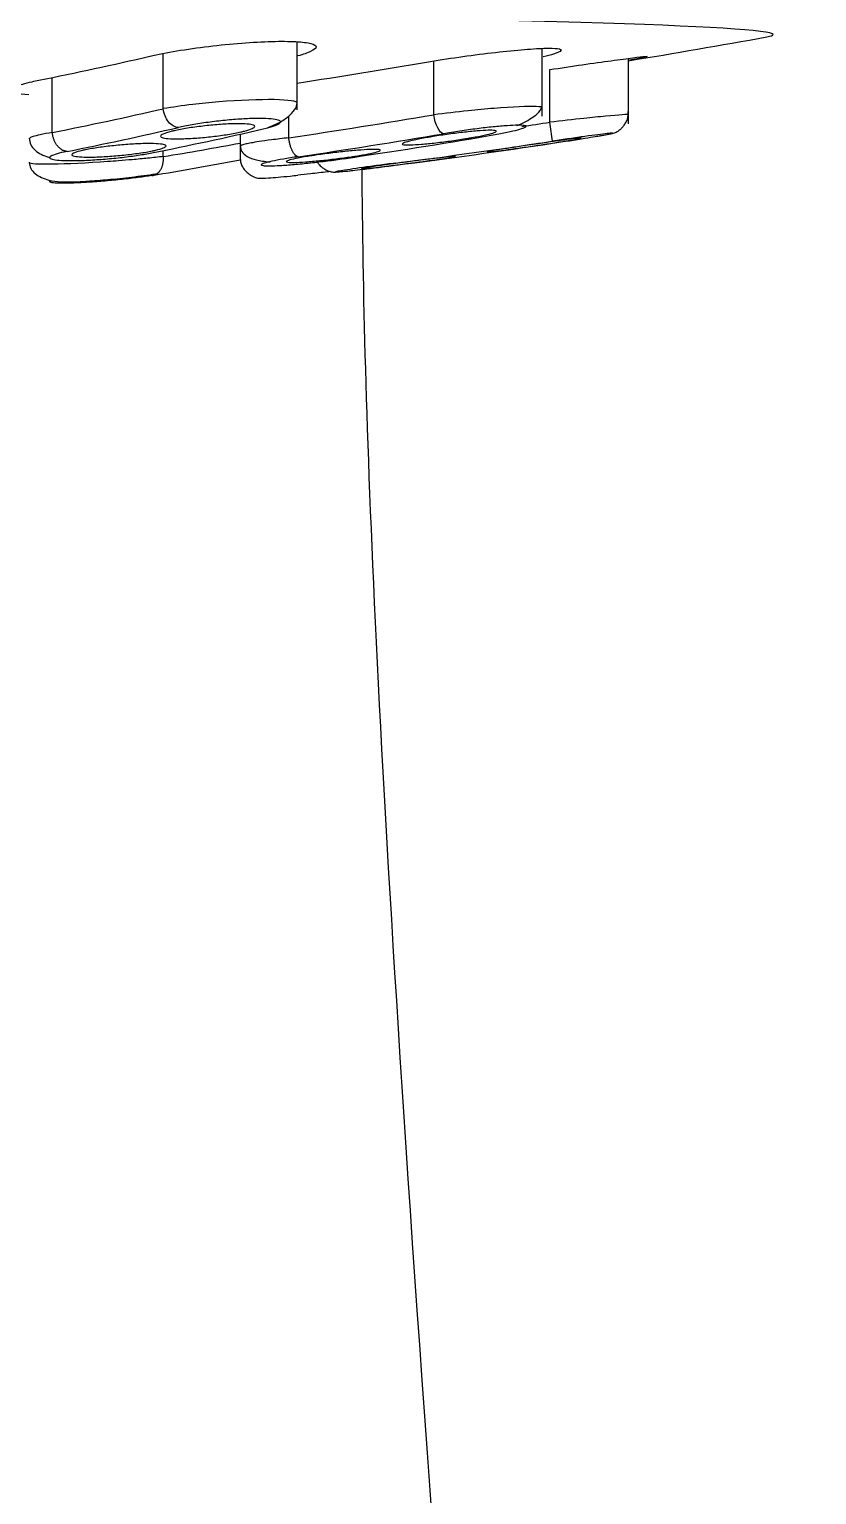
# Model space of a CAD drawing. Header units: millimetres. Extents: x 1617 to 5774, y 11446 to 13973.
# Drawn here: x 3373.96 to 3386.5, y 11979.77 to 12003.11 of the extents above; entities that cross this region are included whole.
import ezdxf

# ---------------------------------------------------------------- set-up
doc = ezdxf.new("R2010")
doc.units = ezdxf.units.MM
doc.layers.get('0').update_dxf_attribs({"color": 250})

# ---------------------------------------------------------------- blocks, each defined once
blk = doc.blocks.new('22')
at = {"linetype": 'Continuous'}
for p, q in [((3378.224, 12001.827), (3378.224, 12002.909)), ((3376.09, 12001.845), (3376.09, 12002.723)), ((3382.125, 12001.725), (3382.125, 12002.804)), ((3383.496, 12001.605), (3383.496, 12002.645)), ((3380.397, 12001.748), (3380.397, 12002.603)), ((3382.246, 12001.629), (3382.246, 12002.467)), ((3374.322, 12001.464), (3374.322, 12002.341)), ((3378.087, 12001.381), (3378.087, 12001.728)), ((3377.316, 12001.439), (3377.316, 12001.236)), ((3376.09, 12001.082), (3376.09, 12001.177)), ((3377.316, 12001.236), (3377.316, 12001.029))]:
    blk.add_line(p, q, dxfattribs=at)
for centre, radius, start, end in [((3364.246, 12121.054), 120, 279.23108, 280.29947), ((3364.246, 12121.296), 121.014, 278.33944, 278.55407), ((3351.231, 11996.889), 31.375, 8.1329, 8.6901), ((3364.246, 12121.291), 121.314, 277.35888, 278.55407), ((3364.246, 12121.258), 121.314, 277.35888, 278.55407)]:
    blk.add_arc(centre, radius, start, end, dxfattribs=at)
for centre, major_axis, ratio, start_param, end_param in [((3364.246, 12003.024), (21.554, 0), 0.017452, 0, 3.237336), ((3364.246, 12003.024), (21.554, 0), 0.017452, 6.187442, 6.283185), ((3363.15, 12121.073), (-2.094, -119.972), 0.706999, 0.154219, 0.175261), ((3363.652, 12121.079), (-5.051, -119.884), 0.923739, 0.177402, 0.196161), ((3363.362, 12121.254), (-2.111, -120.978), 0.706999, 0.153136, 0.173999), ((3363.767, 12121.259), (-5.093, -120.889), 0.923739, 0.174036, 0.194899), ((3363.572, 12121.251), (-2.117, -121.278), 0.706999, 0.153136, 0.173999), ((3364.919, 12121.227), (-2.117, -121.278), 0.706999, 0.153136, 0.173999), ((3365.13, 12121.254), (2.111, -120.978), 0.706999, 0.103776, 0.11824), ((3363.881, 12121.254), (-5.106, -121.189), 0.923739, 0.174036, 0.194899), ((3364.61, 12121.223), (-5.106, -121.189), 0.923739, 0.174036, 0.194899), ((3364.919, 12121.251), (2.117, -121.278), 0.706999, 0.103776, 0.120364)]:
    blk.add_ellipse(centre, major_axis=major_axis, ratio=ratio, start_param=start_param, end_param=end_param, dxfattribs=at)
for points, knots in [([(3375.878, 12002.681), (3376.001, 12002.71), (3376.148, 12002.739), (3376.306, 12002.765), (3376.465, 12002.791), (3376.638, 12002.816), (3376.813, 12002.837), (3376.987, 12002.858), (3377.167, 12002.876), (3377.338, 12002.889), (3377.506, 12002.902), (3377.671, 12002.911), (3377.817, 12002.915), (3377.961, 12002.919), (3378.092, 12002.918), (3378.198, 12002.912), (3378.303, 12002.907), (3378.386, 12002.896), (3378.441, 12002.882), (3378.497, 12002.867), (3378.525, 12002.849), (3378.524, 12002.827), (3378.522, 12002.806), (3378.492, 12002.781), (3378.434, 12002.754), (3378.386, 12002.732), (3378.318, 12002.708), (3378.234, 12002.685)], [0, 0, 0, 0, 0.1089723, 0.1089723, 0.1089723, 0.2179797, 0.2179797, 0.2179797, 0.3264185, 0.3264185, 0.3264185, 0.4336625, 0.4336625, 0.4336625, 0.5398, 0.5398, 0.5398, 0.6454063, 0.6454063, 0.6454063, 0.7512726, 0.7512726, 0.7512726, 0.8580682, 0.8580682, 0.8580682, 0.9477932, 0.9477932, 0.9477932, 0.9477932]), ([(3380.282, 12002.585), (3380.444, 12002.613), (3380.62, 12002.64), (3380.794, 12002.666), (3380.969, 12002.691), (3381.149, 12002.714), (3381.317, 12002.734), (3381.485, 12002.754), (3381.646, 12002.771), (3381.788, 12002.783), (3381.929, 12002.795), (3382.054, 12002.803), (3382.152, 12002.806), (3382.25, 12002.809), (3382.325, 12002.807), (3382.37, 12002.801), (3382.416, 12002.795), (3382.433, 12002.784), (3382.422, 12002.769), (3382.411, 12002.755), (3382.37, 12002.736), (3382.304, 12002.715), (3382.261, 12002.701), (3382.206, 12002.686), (3382.141, 12002.67)], [0, 0, 0, 0, 0.1089723, 0.1089723, 0.1089723, 0.2179797, 0.2179797, 0.2179797, 0.3264185, 0.3264185, 0.3264185, 0.4336625, 0.4336625, 0.4336625, 0.5398, 0.5398, 0.5398, 0.6454063, 0.6454063, 0.6454063, 0.7512726, 0.7512726, 0.7512726, 0.8201136, 0.8201136, 0.8201136, 0.8201136]), ([(3382.246, 12002.467), (3382.421, 12002.493), (3382.598, 12002.52), (3382.763, 12002.544), (3382.928, 12002.568), (3383.086, 12002.59), (3383.222, 12002.609), (3383.358, 12002.628), (3383.477, 12002.644), (3383.568, 12002.655), (3383.659, 12002.666), (3383.725, 12002.673), (3383.762, 12002.676), (3383.797, 12002.678), (3383.805, 12002.676), (3383.784, 12002.67), (3383.762, 12002.664), (3383.711, 12002.653), (3383.636, 12002.639), (3383.6, 12002.632), (3383.559, 12002.625), (3383.513, 12002.617)], [0, 0, 0, 0, 0.1089723, 0.1089723, 0.1089723, 0.2179797, 0.2179797, 0.2179797, 0.3264185, 0.3264185, 0.3264185, 0.4336625, 0.4336625, 0.4336625, 0.5398, 0.5398, 0.5398, 0.6454063, 0.6454063, 0.6454063, 0.6946775, 0.6946775, 0.6946775, 0.6946775]), ([(3373.949, 12002.064), (3373.859, 12002.069), (3373.788, 12002.078), (3373.739, 12002.089), (3373.683, 12002.102), (3373.655, 12002.118), (3373.656, 12002.137), (3373.657, 12002.156), (3373.688, 12002.178), (3373.745, 12002.201), (3373.803, 12002.224), (3373.891, 12002.249), (3373.999, 12002.274), (3374.034, 12002.282), (3374.071, 12002.29), (3374.11, 12002.298)], [0.5511258, 0.5511258, 0.5511258, 0.5511258, 0.645172, 0.645172, 0.645172, 0.7514439, 0.7514439, 0.7514439, 0.8583981, 0.8583981, 0.8583981, 0.9662405, 0.9662405, 0.9662405, 1, 1, 1, 1]), ([(3378.224, 12001.93), (3378.224, 12001.93), (3378.222, 12001.962), (3377.954, 12002.006), (3377.154, 12001.972), (3376.502, 12001.909), (3376.239, 12001.868), (3376.09, 12001.845)], [0.253889, 0.253889, 0.253889, 0.253889, 0.254524, 0.5006613, 0.7467975, 0.8561245, 1, 1, 1, 1]), ([(3377.752, 12001.547), (3377.828, 12001.576), (3377.958, 12001.628), (3378.115, 12001.739), (3378.213, 12001.858), (3378.22, 12001.927), (3378.221, 12001.966)], [0, 0, 0, 0, 0.237002, 0.485661, 0.741593, 1, 1, 1, 1]), ([(3376.332, 12001.545), (3376.276, 12001.547), (3376.218, 12001.58), (3376.129, 12001.691), (3376.098, 12001.768), (3376.09, 12001.845)], [0, 0, 0, 0, 0.5, 0.5, 1, 1, 1, 1]), ([(3382.123, 12001.859), (3382.123, 12001.869), (3382.032, 12001.89), (3381.541, 12001.867), (3380.899, 12001.809), (3380.579, 12001.77), (3380.397, 12001.748)], [0.3778634, 0.3778634, 0.3778634, 0.3778634, 0.5006613, 0.7467975, 0.8561245, 1, 1, 1, 1]), ([(3380.552, 12001.446), (3380.522, 12001.448), (3380.488, 12001.482), (3380.431, 12001.593), (3380.408, 12001.67), (3380.397, 12001.748)], [0, 0, 0, 0, 0.5, 0.5, 1, 1, 1, 1]), ([(3381.718, 12001.574), (3381.782, 12001.601), (3381.933, 12001.674), (3382.098, 12001.794), (3382.116, 12001.864), (3382.122, 12001.904)], [0.3157245, 0.3157245, 0.3157245, 0.3157245, 0.4823003, 0.7391707, 1, 1, 1, 1]), ([(3383.496, 12001.75), (3383.496, 12001.756), (3383.294, 12001.741), (3382.761, 12001.687), (3382.432, 12001.65), (3382.246, 12001.629)], [0.5006614, 0.5006614, 0.5006614, 0.5006614, 0.7467976, 0.8561246, 1, 1, 1, 1]), ([(3382.967, 12001.401), (3382.984, 12001.404), (3383.094, 12001.422), (3383.216, 12001.445), (3383.275, 12001.458), (3383.314, 12001.476), (3383.341, 12001.493), (3383.365, 12001.512), (3383.384, 12001.529), (3383.403, 12001.549), (3383.429, 12001.58), (3383.459, 12001.625), (3383.494, 12001.705), (3383.494, 12001.757), (3383.492, 12001.797)], [0, 0, 0, 0, 0.046186, 0.352228, 0.565876, 0.63478, 0.685357, 0.706463, 0.726476, 0.746716, 0.768203, 0.816808, 0.873515, 1, 1, 1, 1]), ([(3377.327, 12001.475), (3377.267, 12001.461), (3377.196, 12001.448), (3377.12, 12001.435), (3377.043, 12001.423), (3376.959, 12001.411), (3376.875, 12001.401), (3376.791, 12001.391), (3376.704, 12001.383), (3376.621, 12001.377), (3376.539, 12001.371), (3376.46, 12001.367), (3376.389, 12001.365), (3376.319, 12001.363), (3376.256, 12001.363), (3376.205, 12001.366), (3376.154, 12001.369), (3376.113, 12001.374), (3376.087, 12001.381), (3376.06, 12001.387), (3376.046, 12001.396), (3376.047, 12001.406), (3376.047, 12001.417), (3376.062, 12001.428), (3376.09, 12001.441), (3376.118, 12001.454), (3376.16, 12001.467), (3376.213, 12001.481), (3376.23, 12001.485), (3376.248, 12001.489), (3376.266, 12001.493), (3376.326, 12001.507), (3376.397, 12001.521), (3376.474, 12001.533), (3376.55, 12001.546), (3376.634, 12001.557), (3376.719, 12001.567), (3376.803, 12001.577), (3376.89, 12001.585), (3376.973, 12001.592), (3377.054, 12001.598), (3377.134, 12001.602), (3377.204, 12001.604), (3377.274, 12001.606), (3377.338, 12001.605), (3377.389, 12001.602), (3377.44, 12001.6), (3377.48, 12001.595), (3377.507, 12001.588), (3377.534, 12001.581), (3377.547, 12001.572), (3377.547, 12001.562), (3377.546, 12001.552), (3377.531, 12001.54), (3377.504, 12001.528), (3377.475, 12001.515), (3377.433, 12001.501), (3377.381, 12001.488), (3377.364, 12001.484), (3377.346, 12001.479), (3377.327, 12001.475)], [0, 0, 0, 0, 0.054446, 0.054446, 0.054446, 0.108909, 0.108909, 0.108909, 0.163102, 0.163102, 0.163102, 0.216727, 0.216727, 0.216727, 0.26983, 0.26983, 0.26983, 0.322681, 0.322681, 0.322681, 0.375655, 0.375655, 0.375655, 0.429067, 0.429067, 0.429067, 0.483051, 0.483051, 0.483051, 0.500001, 0.500001, 0.500001, 0.554448, 0.554448, 0.554448, 0.608912, 0.608912, 0.608912, 0.663105, 0.663105, 0.663105, 0.716732, 0.716732, 0.716732, 0.769833, 0.769833, 0.769833, 0.822681, 0.822681, 0.822681, 0.875653, 0.875653, 0.875653, 0.929065, 0.929065, 0.929065, 0.98305, 0.98305, 0.98305, 1, 1, 1, 1]), ([(3380.932, 12001.372), (3380.853, 12001.359), (3380.768, 12001.346), (3380.684, 12001.334), (3380.599, 12001.322), (3380.513, 12001.311), (3380.431, 12001.301), (3380.35, 12001.292), (3380.272, 12001.284), (3380.203, 12001.279), (3380.135, 12001.273), (3380.075, 12001.269), (3380.027, 12001.268), (3379.98, 12001.266), (3379.943, 12001.267), (3379.921, 12001.27), (3379.899, 12001.273), (3379.891, 12001.278), (3379.896, 12001.285), (3379.902, 12001.292), (3379.921, 12001.301), (3379.953, 12001.311), (3379.986, 12001.321), (3380.032, 12001.333), (3380.087, 12001.345), (3380.144, 12001.357), (3380.212, 12001.37), (3380.285, 12001.383), (3380.309, 12001.388), (3380.333, 12001.392), (3380.357, 12001.396), (3380.436, 12001.409), (3380.521, 12001.422), (3380.605, 12001.434), (3380.69, 12001.446), (3380.777, 12001.457), (3380.858, 12001.466), (3380.939, 12001.475), (3381.017, 12001.483), (3381.086, 12001.489), (3381.154, 12001.495), (3381.214, 12001.498), (3381.262, 12001.5), (3381.309, 12001.501), (3381.346, 12001.5), (3381.368, 12001.497), (3381.39, 12001.494), (3381.398, 12001.489), (3381.393, 12001.482), (3381.387, 12001.476), (3381.368, 12001.467), (3381.336, 12001.457), (3381.303, 12001.446), (3381.257, 12001.435), (3381.202, 12001.423), (3381.145, 12001.41), (3381.077, 12001.397), (3381.004, 12001.384), (3380.98, 12001.38), (3380.956, 12001.376), (3380.932, 12001.372)], [0, 0, 0, 0, 0.054446, 0.054446, 0.054446, 0.108909, 0.108909, 0.108909, 0.163102, 0.163102, 0.163102, 0.216727, 0.216727, 0.216727, 0.26983, 0.26983, 0.26983, 0.322681, 0.322681, 0.322681, 0.375655, 0.375655, 0.375655, 0.429067, 0.429067, 0.429067, 0.483051, 0.483051, 0.483051, 0.500001, 0.500001, 0.500001, 0.554448, 0.554448, 0.554448, 0.608912, 0.608912, 0.608912, 0.663105, 0.663105, 0.663105, 0.716732, 0.716732, 0.716732, 0.769833, 0.769833, 0.769833, 0.822681, 0.822681, 0.822681, 0.875653, 0.875653, 0.875653, 0.929065, 0.929065, 0.929065, 0.98305, 0.98305, 0.98305, 1, 1, 1, 1]), ([(3374.322, 12001.464), (3374.253, 12001.453), (3374.124, 12001.431), (3374.015, 12001.401), (3373.965, 12001.379), (3373.955, 12001.367), (3373.956, 12001.362), (3373.956, 12001.362)], [0, 0, 0, 0, 0.0819943, 0.1516797, 0.2091107, 0.2542445, 0.2542897, 0.2542897, 0.2542897, 0.2542897]), ([(3373.956, 12001.377), (3373.96, 12001.338), (3373.968, 12001.273), (3374.061, 12001.157), (3374.188, 12001.093), (3374.281, 12001.068), (3374.29, 12001.065)], [0, 0, 0, 0, 0.0793252, 0.153445, 0.280764, 0.2945443, 0.2945443, 0.2945443, 0.2945443]), ([(3374.852, 12001.19), (3374.912, 12001.202), (3374.983, 12001.214), (3375.059, 12001.225), (3375.136, 12001.236), (3375.219, 12001.247), (3375.304, 12001.255), (3375.388, 12001.264), (3375.474, 12001.272), (3375.557, 12001.277), (3375.638, 12001.283), (3375.718, 12001.286), (3375.789, 12001.288), (3375.859, 12001.289), (3375.922, 12001.289), (3375.974, 12001.286), (3376.025, 12001.284), (3376.066, 12001.279), (3376.093, 12001.273), (3376.119, 12001.267), (3376.133, 12001.259), (3376.133, 12001.25), (3376.132, 12001.24), (3376.117, 12001.23), (3376.089, 12001.219), (3376.061, 12001.207), (3376.019, 12001.195), (3375.966, 12001.183), (3375.95, 12001.179), (3375.932, 12001.175), (3375.913, 12001.171), (3375.853, 12001.159), (3375.782, 12001.147), (3375.706, 12001.136), (3375.63, 12001.125), (3375.546, 12001.115), (3375.462, 12001.106), (3375.378, 12001.097), (3375.291, 12001.09), (3375.208, 12001.084), (3375.127, 12001.079), (3375.047, 12001.075), (3374.976, 12001.074), (3374.906, 12001.072), (3374.843, 12001.073), (3374.791, 12001.075), (3374.74, 12001.078), (3374.699, 12001.082), (3374.673, 12001.088), (3374.646, 12001.095), (3374.632, 12001.103), (3374.633, 12001.112), (3374.633, 12001.121), (3374.648, 12001.132), (3374.676, 12001.143), (3374.704, 12001.154), (3374.746, 12001.166), (3374.799, 12001.179), (3374.816, 12001.182), (3374.833, 12001.186), (3374.852, 12001.19)], [0, 0, 0, 0, 0.054288, 0.054288, 0.054288, 0.108589, 0.108589, 0.108589, 0.162679, 0.162679, 0.162679, 0.216326, 0.216326, 0.216326, 0.269559, 0.269559, 0.269559, 0.322592, 0.322592, 0.322592, 0.375721, 0.375721, 0.375721, 0.429196, 0.429196, 0.429196, 0.483121, 0.483121, 0.483121, 0.500004, 0.500004, 0.500004, 0.55429, 0.55429, 0.55429, 0.60859, 0.60859, 0.60859, 0.662678, 0.662678, 0.662678, 0.716323, 0.716323, 0.716323, 0.769557, 0.769557, 0.769557, 0.822591, 0.822591, 0.822591, 0.87572, 0.87572, 0.87572, 0.929194, 0.929194, 0.929194, 0.983118, 0.983118, 0.983118, 1, 1, 1, 1]), ([(3377.316, 12001.254), (3377.321, 12001.219), (3377.331, 12001.156), (3377.421, 12001.078), (3377.568, 12001.023), (3377.706, 12001.003), (3377.787, 12000.996), (3377.791, 12000.996)], [0, 0, 0, 0, 0.0929293, 0.1970667, 0.3106533, 0.4324084, 0.4389472, 0.4389472, 0.4389472, 0.4389472]), ([(3378.087, 12001.381), (3377.993, 12001.37), (3377.817, 12001.349), (3377.621, 12001.321), (3377.491, 12001.299), (3377.361, 12001.273), (3377.319, 12001.257), (3377.319, 12001.248)], [0, 0, 0, 0, 0.0819943, 0.1516797, 0.2091107, 0.2542445, 0.377814, 0.377814, 0.377814, 0.377814]), ([(3381.996, 12001.252), (3381.911, 12001.24), (3381.825, 12001.227), (3381.745, 12001.216), (3381.665, 12001.205), (3381.589, 12001.194), (3381.523, 12001.185), (3381.458, 12001.176), (3381.4, 12001.169), (3381.356, 12001.164), (3381.312, 12001.159), (3381.28, 12001.155), (3381.262, 12001.154), (3381.245, 12001.153), (3381.241, 12001.154), (3381.251, 12001.157), (3381.262, 12001.16), (3381.286, 12001.165), (3381.323, 12001.172), (3381.36, 12001.178), (3381.41, 12001.187), (3381.469, 12001.197), (3381.528, 12001.206), (3381.598, 12001.218), (3381.673, 12001.229), (3381.749, 12001.241), (3381.832, 12001.254), (3381.916, 12001.266), (3381.942, 12001.27), (3381.969, 12001.274), (3381.996, 12001.278), (3382.08, 12001.291), (3382.166, 12001.303), (3382.246, 12001.315), (3382.326, 12001.326), (3382.402, 12001.336), (3382.468, 12001.345), (3382.534, 12001.354), (3382.591, 12001.361), (3382.635, 12001.367), (3382.679, 12001.372), (3382.711, 12001.375), (3382.729, 12001.376), (3382.746, 12001.378), (3382.75, 12001.377), (3382.74, 12001.374), (3382.73, 12001.371), (3382.705, 12001.366), (3382.668, 12001.359), (3382.632, 12001.352), (3382.582, 12001.344), (3382.523, 12001.334), (3382.463, 12001.324), (3382.393, 12001.313), (3382.318, 12001.301), (3382.242, 12001.289), (3382.159, 12001.276), (3382.076, 12001.264), (3382.049, 12001.26), (3382.022, 12001.256), (3381.996, 12001.252)], [0, 0, 0, 0, 0.054446, 0.054446, 0.054446, 0.108909, 0.108909, 0.108909, 0.163102, 0.163102, 0.163102, 0.216727, 0.216727, 0.216727, 0.26983, 0.26983, 0.26983, 0.322681, 0.322681, 0.322681, 0.375655, 0.375655, 0.375655, 0.429067, 0.429067, 0.429067, 0.483051, 0.483051, 0.483051, 0.500001, 0.500001, 0.500001, 0.554448, 0.554448, 0.554448, 0.608912, 0.608912, 0.608912, 0.663105, 0.663105, 0.663105, 0.716732, 0.716732, 0.716732, 0.769833, 0.769833, 0.769833, 0.822681, 0.822681, 0.822681, 0.875653, 0.875653, 0.875653, 0.929065, 0.929065, 0.929065, 0.98305, 0.98305, 0.98305, 1, 1, 1, 1]), ([(3382.97, 12001.401), (3382.984, 12001.404), (3383.059, 12001.416), (3383.169, 12001.436), (3383.246, 12001.452), (3383.246, 12001.457), (3383.169, 12001.45), (3383.02, 12001.431), (3382.813, 12001.403), (3382.56, 12001.367), (3382.383, 12001.341), (3382.29, 12001.327)], [0.2526174, 0.2526174, 0.2526174, 0.2526174, 0.2727273, 0.3636364, 0.4545455, 0.5454545, 0.6363636, 0.7272727, 0.8181818, 0.9090909, 1, 1, 1, 1]), ([(3382.29, 12001.294), (3382.383, 12001.308), (3382.56, 12001.335), (3382.794, 12001.372), (3382.92, 12001.393), (3382.97, 12001.401)], [0, 0, 0, 0, 0.0909091, 0.1818182, 0.2526174, 0.2526174, 0.2526174, 0.2526174]), ([(3376.09, 12001.082), (3376.009, 12001.073), (3375.861, 12001.056), (3375.611, 12001.033), (3375.394, 12001.015), (3374.945, 12000.982), (3374.221, 12000.947), (3373.961, 12000.963), (3373.956, 12000.98)], [0, 0, 0, 0, 0.0819943, 0.1516797, 0.2091107, 0.2542445, 0.5007039, 0.7470879, 0.7470879, 0.7470879, 0.7470879]), ([(3377.316, 12001.047), (3377.317, 12001.024), (3377.32, 12000.986), (3377.346, 12000.922), (3377.381, 12000.872), (3377.414, 12000.837), (3377.44, 12000.815), (3377.466, 12000.795), (3377.491, 12000.779), (3377.514, 12000.767), (3377.567, 12000.742), (3377.617, 12000.736), (3377.726, 12000.738), (3377.912, 12000.753), (3378.078, 12000.768), (3378.188, 12000.78), (3378.233, 12000.785)], [0, 0, 0, 0, 0.054518, 0.107266, 0.154551, 0.175609, 0.195038, 0.213424, 0.231801, 0.251507, 0.273894, 0.409604, 0.641234, 0.78091, 0.922878, 1, 1, 1, 1]), ([(3378.51, 12001.104), (3378.588, 12001.115), (3378.673, 12001.127), (3378.757, 12001.137), (3378.841, 12001.148), (3378.928, 12001.158), (3379.009, 12001.166), (3379.09, 12001.174), (3379.168, 12001.181), (3379.237, 12001.186), (3379.305, 12001.191), (3379.365, 12001.194), (3379.413, 12001.195), (3379.461, 12001.196), (3379.497, 12001.195), (3379.52, 12001.193), (3379.542, 12001.19), (3379.551, 12001.185), (3379.545, 12001.179), (3379.54, 12001.173), (3379.52, 12001.165), (3379.488, 12001.156), (3379.456, 12001.146), (3379.409, 12001.136), (3379.354, 12001.125), (3379.297, 12001.114), (3379.229, 12001.102), (3379.156, 12001.09), (3379.132, 12001.087), (3379.108, 12001.083), (3379.084, 12001.079), (3379.006, 12001.068), (3378.921, 12001.056), (3378.837, 12001.046), (3378.752, 12001.035), (3378.666, 12001.025), (3378.584, 12001.017), (3378.503, 12001.009), (3378.425, 12001.002), (3378.357, 12000.997), (3378.289, 12000.992), (3378.228, 12000.989), (3378.18, 12000.988), (3378.133, 12000.987), (3378.096, 12000.988), (3378.074, 12000.991), (3378.052, 12000.993), (3378.043, 12000.998), (3378.048, 12001.004), (3378.054, 12001.011), (3378.073, 12001.019), (3378.106, 12001.028), (3378.138, 12001.037), (3378.184, 12001.047), (3378.24, 12001.058), (3378.296, 12001.069), (3378.364, 12001.081), (3378.438, 12001.093), (3378.461, 12001.096), (3378.485, 12001.1), (3378.51, 12001.104)], [0, 0, 0, 0, 0.054288, 0.054288, 0.054288, 0.108589, 0.108589, 0.108589, 0.162679, 0.162679, 0.162679, 0.216326, 0.216326, 0.216326, 0.269559, 0.269559, 0.269559, 0.322592, 0.322592, 0.322592, 0.375721, 0.375721, 0.375721, 0.429196, 0.429196, 0.429196, 0.483121, 0.483121, 0.483121, 0.500004, 0.500004, 0.500004, 0.55429, 0.55429, 0.55429, 0.60859, 0.60859, 0.60859, 0.662678, 0.662678, 0.662678, 0.716323, 0.716323, 0.716323, 0.769557, 0.769557, 0.769557, 0.822591, 0.822591, 0.822591, 0.87572, 0.87572, 0.87572, 0.929194, 0.929194, 0.929194, 0.983118, 0.983118, 0.983118, 1, 1, 1, 1]), ([(3378.535, 12001.004), (3378.544, 12000.989), (3378.566, 12000.958), (3378.604, 12000.921), (3378.639, 12000.895), (3378.664, 12000.878), (3378.688, 12000.865), (3378.719, 12000.851), (3378.752, 12000.84), (3378.796, 12000.832), (3378.854, 12000.836), (3378.975, 12000.846), (3379.087, 12000.859), (3379.106, 12000.861)], [0.1431371, 0.1431371, 0.1431371, 0.1431371, 0.1895361, 0.2409139, 0.2637031, 0.2850378, 0.3058028, 0.3272173, 0.3770343, 0.4437165, 0.6496999, 0.9476088, 1, 1, 1, 1]), ([(3379.996, 12000.999), (3380.08, 12001.011), (3380.166, 12001.021), (3380.245, 12001.031), (3380.325, 12001.041), (3380.401, 12001.051), (3380.467, 12001.058), (3380.533, 12001.066), (3380.59, 12001.072), (3380.635, 12001.077), (3380.679, 12001.081), (3380.711, 12001.084), (3380.729, 12001.085), (3380.746, 12001.086), (3380.75, 12001.085), (3380.74, 12001.082), (3380.73, 12001.079), (3380.705, 12001.075), (3380.669, 12001.069), (3380.632, 12001.063), (3380.582, 12001.055), (3380.523, 12001.046), (3380.463, 12001.037), (3380.393, 12001.027), (3380.318, 12001.017), (3380.242, 12001.006), (3380.159, 12000.995), (3380.075, 12000.984), (3380.049, 12000.98), (3380.022, 12000.977), (3379.996, 12000.973), (3379.911, 12000.962), (3379.826, 12000.951), (3379.746, 12000.941), (3379.666, 12000.931), (3379.59, 12000.922), (3379.524, 12000.914), (3379.458, 12000.907), (3379.401, 12000.9), (3379.357, 12000.896), (3379.313, 12000.891), (3379.28, 12000.889), (3379.263, 12000.888), (3379.245, 12000.887), (3379.241, 12000.888), (3379.251, 12000.891), (3379.261, 12000.893), (3379.286, 12000.898), (3379.323, 12000.904), (3379.359, 12000.91), (3379.409, 12000.918), (3379.468, 12000.927), (3379.528, 12000.935), (3379.598, 12000.946), (3379.673, 12000.956), (3379.749, 12000.967), (3379.832, 12000.978), (3379.916, 12000.989), (3379.942, 12000.992), (3379.969, 12000.996), (3379.996, 12000.999)], [0, 0, 0, 0, 0.054288, 0.054288, 0.054288, 0.108589, 0.108589, 0.108589, 0.162679, 0.162679, 0.162679, 0.216326, 0.216326, 0.216326, 0.269559, 0.269559, 0.269559, 0.322592, 0.322592, 0.322592, 0.375721, 0.375721, 0.375721, 0.429196, 0.429196, 0.429196, 0.483121, 0.483121, 0.483121, 0.500004, 0.500004, 0.500004, 0.55429, 0.55429, 0.55429, 0.60859, 0.60859, 0.60859, 0.662678, 0.662678, 0.662678, 0.716323, 0.716323, 0.716323, 0.769557, 0.769557, 0.769557, 0.822591, 0.822591, 0.822591, 0.87572, 0.87572, 0.87572, 0.929194, 0.929194, 0.929194, 0.983118, 0.983118, 0.983118, 1, 1, 1, 1]), ([(3373.956, 12000.994), (3373.96, 12000.956), (3373.968, 12000.895), (3374.064, 12000.784), (3374.294, 12000.679), (3374.6, 12000.672), (3374.936, 12000.693), (3375.271, 12000.72), (3375.584, 12000.754), (3375.84, 12000.787), (3375.946, 12000.804), (3376.009, 12000.814)], [0, 0, 0, 0, 0.079723, 0.154189, 0.281751, 0.466106, 0.565472, 0.687437, 0.831951, 0.91307, 1, 1, 1, 1]), ([(3375.906, 12000.78), (3375.841, 12000.769), (3375.697, 12000.748), (3375.438, 12000.718), (3375.164, 12000.691), (3374.895, 12000.671), (3374.655, 12000.659), (3374.46, 12000.655), (3374.328, 12000.661), (3374.271, 12000.675), (3374.282, 12000.69), (3374.3, 12000.697)], [0, 0, 0, 0, 0.0909091, 0.1818182, 0.2727273, 0.3636364, 0.4545455, 0.5454545, 0.6363636, 0.7272727, 0.814034, 0.814034, 0.814034, 0.814034]), ([(3378.749, 12000.844), (3378.734, 12000.842), (3378.63, 12000.829), (3378.451, 12000.808), (3378.297, 12000.791), (3378.233, 12000.784)], [0.0753716, 0.0753716, 0.0753716, 0.0753716, 0.0909091, 0.1818182, 0.2514183, 0.2514183, 0.2514183, 0.2514183]), ([(3379.784, 12000.977), (3379.691, 12000.965), (3379.514, 12000.942), (3379.262, 12000.907), (3379.054, 12000.877), (3378.906, 12000.854), (3378.829, 12000.839), (3378.828, 12000.835), (3378.906, 12000.84), (3379.015, 12000.851), (3379.09, 12000.859), (3379.104, 12000.861)], [0, 0, 0, 0, 0.0909091, 0.1818182, 0.2727273, 0.3636364, 0.4545455, 0.5454545, 0.6363636, 0.7272727, 0.7466464, 0.7466464, 0.7466464, 0.7466464]), ([(3379.104, 12000.861), (3379.154, 12000.866), (3379.28, 12000.881), (3379.515, 12000.909), (3379.692, 12000.932), (3379.784, 12000.944)], [0.7466464, 0.7466464, 0.7466464, 0.7466464, 0.8181818, 0.9090909, 1, 1, 1, 1])]:
    blk.add_open_spline(points, degree=3, knots=knots, dxfattribs=at)
for points in [[(3377.679, 12001.521), (3377.744, 12001.537), (3377.851, 12001.566), (3377.949, 12001.608), (3377.968, 12001.644), (3377.909, 12001.671), (3377.778, 12001.687), (3377.584, 12001.691), (3377.343, 12001.681), (3377.075, 12001.66), (3376.8, 12001.628), (3376.54, 12001.589), (3376.397, 12001.56), (3376.332, 12001.545)], [(3381.281, 12001.416), (3381.367, 12001.43), (3381.521, 12001.459), (3381.71, 12001.5), (3381.833, 12001.536), (3381.881, 12001.563), (3381.852, 12001.579), (3381.747, 12001.583), (3381.575, 12001.576), (3381.349, 12001.556), (3381.089, 12001.526), (3380.811, 12001.488), (3380.638, 12001.461), (3380.552, 12001.446)], [(3374.56, 12001.164), (3374.494, 12001.151), (3374.387, 12001.125), (3374.289, 12001.088), (3374.27, 12001.057), (3374.329, 12001.033), (3374.46, 12001.019), (3374.654, 12001.015), (3374.895, 12001.023), (3375.164, 12001.041), (3375.438, 12001.068), (3375.698, 12001.103), (3375.841, 12001.127), (3375.906, 12001.14)], [(3378.237, 12001.079), (3378.151, 12001.067), (3377.997, 12001.042), (3377.808, 12001.006), (3377.685, 12000.975), (3377.637, 12000.951), (3377.666, 12000.937), (3377.771, 12000.932), (3377.943, 12000.938), (3378.169, 12000.955), (3378.43, 12000.98), (3378.707, 12001.013), (3378.88, 12001.036), (3378.966, 12001.049)], [(3379.251, 12000.879), (3379.306, 11993.406), (3379.906, 11980.105), (3386.495, 11907.504)]]:
    blk.add_open_spline(points, degree=3, dxfattribs=at)
for points, weights in [([(3374.56, 12001.164), (3374.437, 12001.167), (3374.338, 12001.29), (3374.322, 12001.464)], [1.20247657103, 0.955073620519, 0.934394012405, 1.14043774669]), ([(3378.237, 12001.079), (3378.171, 12001.084), (3378.108, 12001.207), (3378.087, 12001.381)], [1.20247657104, 0.955073620519, 0.934394012402, 1.14043774669]), ([(3375.906, 12000.78), (3376.028, 12000.784), (3376.106, 12000.907), (3376.09, 12001.082)], [1.20247657103, 0.955073620519, 0.934394012405, 1.14043774669])]:
    blk.add_rational_spline(points, weights, degree=3, dxfattribs=at)

msp = doc.modelspace()

# ---------------------------------------------------------------- block references
msp.add_blockref('22', (0, 0))

doc.saveas('drawing.dxf')
